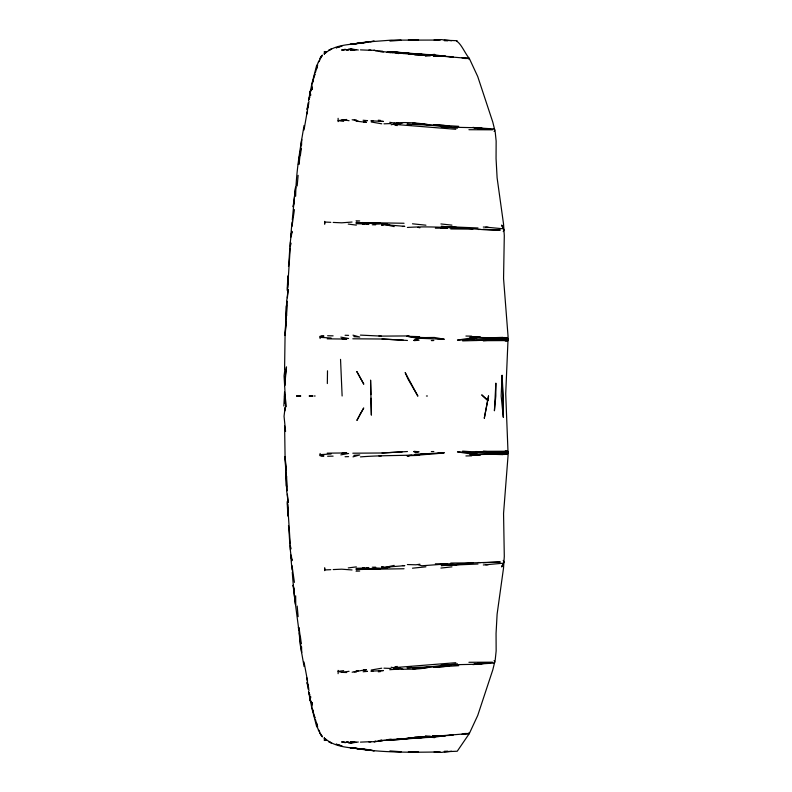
<?xml version="1.0" encoding="UTF-8"?>
<svg xmlns="http://www.w3.org/2000/svg" width="792" height="792" viewBox="0 0 792 792"><rect width="100%" height="100%" fill="white"/><g stroke="black" fill="none" stroke-linecap="round" stroke-linejoin="round"><path stroke-width="1.19" d="M320.126 453.45L320.136 455.796M324.71 567.686L324.71 570.636M286.486 315.81L286.516 304.821L285.07 335.501L284.575 369.557M338.115 121.621L338.115 118.315M320.136 336.204L320.126 338.55M324.71 221.364L324.71 224.314M338.115 673.685L338.115 670.378M288.506 525.542C289.625 537.243 289.654 549.232 291.842 560.647M295.663 196.208C295.97 172.428 300.089 148.896 304.069 125.483M301.594 145.174L301.643 139.422L299.059 164.459M286.328 485.724L286.417 476.111M327.334 383.546L327.502 370.805M288.506 266.458C289.625 254.757 289.654 242.768 291.842 231.353M286.565 315.988L286.763 300.455L288.189 289.535L287.387 297.782M287.536 288.446L287.912 277.002L287.536 288.446L288.308 277.695M290.298 245.52L290.446 241.986M284.546 392.08L283.853 406.058M324.819 53.242L324.294 54.094L324.403 51.559L326.73 51.619M502.088 375.339L501.158 396L503.286 417.127L503.197 396L502.088 375.339L503.286 417.127M284.942 410.88L285.1 407.425L284.051 416.265L285.575 431.492M287.1 301.237L285.07 335.501L286.358 321.839M287.149 290.288L287.922 275.824M299.208 632.857L300.039 643.609L304.069 666.518M292.288 219.879L295.396 187.595M288.238 278.695L290.218 248.044M292.02 222.037L290.634 237.273L291.911 231.432M295.743 187.051L293.089 206.801L294.367 202.079M297.168 185.962L298.129 175.349M311.612 707.088L312.098 702.524L311.612 707.088L310.533 701.039M304.029 129.967L308.969 101.307M284.873 369.617L284.061 375.853L285.892 406.949L285.209 394.465L284.496 396.515L285.209 394.465L284.734 403.504L284.773 396L284.496 396.515M300.435 155.064L301.297 148.51M291.486 235.224L291.892 232.244M291.981 226.492L294.416 209.623M311.612 84.912L312.098 89.476L311.612 84.912L310.533 90.961M308.652 687.664L308.326 689.337L306.979 682.536L308.355 685.763M413.879 340.491L415.721 340.095L415.85 339.451L418.057 339.827M309.91 97.109L308.553 100.079L310.028 93.268M311.721 84.437L316.543 65.815L322.354 55.074M316.612 69.003L317.632 64.835L315.414 72.557M306.702 114.375L307.573 110.811M290.248 246.589L291.08 243.194M314.216 76.715L314.939 73.894L312.127 83.972L313.375 79.952M298.317 164.389L298.98 162.142M308.553 100.079L310.375 93.991L309.91 91.545L312.355 87.486L311.137 90.951M428.918 54.925L434.363 54.391L434.056 55.272L432.105 55.47M324.294 54.094L325.007 52.163L324.403 51.559M502.366 565.28L501.692 566.953L502.979 564.082M300.277 154.47L299.109 157.261L299.208 159.143M308.355 106.237L306.979 109.464L308.326 102.663L308.652 104.336M507.375 341.352L508.167 339.62L507.108 337.412M503.247 231.601L504.039 229.888L503.247 228.344M456.647 41.144C461.409 43.996 464.993 53.42 469.329 58.469L477.725 76.527L492.792 122.116L495.198 131.868L496.148 141.055L496.059 158.578L497.109 177.824L503.534 224.007L504.296 235.669L503.554 278.497L508.118 337.204L505.722 393.802L508.118 454.796L503.554 513.503L504.296 556.331L503.534 567.993L497.109 614.176L496.059 633.422L496.148 650.945L495.198 660.132L492.792 669.884L477.725 715.473L469.329 733.531L457.241 751.232L444.342 751.756M494.119 131.442L494.852 130.036L493.871 128.67M503.247 563.657L504.039 562.112L503.247 560.399M507.108 454.588L508.167 452.38L507.375 450.648M493.871 663.33L494.852 661.963L494.119 660.558M428.918 737.075L434.363 737.609L435.095 736.689M318.216 62.142L319.641 60.38M468.745 59.034L469.329 58.469L461.944 57.786M457.4 128.215L412.88 123.186L429.115 124.72C417.75 122.958 405.712 121.889 394.267 123.057L393.208 124.285L391.198 124.789M324.403 740.441L325.007 739.837L324.294 737.906L324.403 740.441L326.73 740.381M325.195 53.321C336.323 43.273 353.351 44.916 367.171 42.243L349.975 44.362L359.4 43.233M358.37 568.765L356.232 569.606L362.221 569.428L364.37 568.082L368.834 567.537M358.37 223.235L356.232 222.394L386.536 223.898L385.457 224.69L381.556 225.166L386.536 223.898L390.01 225.136L404.791 226.354L402.415 226.472M362.439 568.003L364.37 568.082L362.221 569.428L404.049 568.745M375.477 740.966L374.111 741.767L368.884 741.619M328.749 50.381L331.492 48.975L328.957 50.143M403.207 122.542L399.93 124.096L397.643 122.988L393.208 124.285L397.198 125.611M413.919 340.283L415.85 339.451M390.634 52.658L387.169 52.252L391.08 51.688L434.056 55.272L431.927 55.153M367.755 568.082L362.221 569.428L386.536 568.102L390.01 566.864L404.791 565.646L402.415 565.528M397.198 666.389L393.208 667.715L391.198 667.211M340.105 46.56L336.115 47.837L342.134 46.025M353.747 741.728L350.49 742.134L353.875 742.054L350.519 742.787L348.034 742.549L350.737 743.044L353.875 742.054L351.737 742.054M461.944 734.214L469.329 733.531L468.745 732.966M346.688 50.302L350.519 49.213L353.875 49.946L351.737 49.946M352.994 456.855L359.736 454.935L353.826 455.38M352.123 672.2L366.171 669.666L363.795 669.775M407.395 227.452C427.373 226.096 447.302 227.631 467.359 228.274M467.359 563.726L456.469 564.696L447.619 563.894L441.382 565.577L478.012 564.023M445.876 564.429L441.382 565.577L472.933 562.864L500.287 561.983L483.189 562.746M346.698 119.463L338.125 120.622L343.639 121.354M407.395 564.548L415.889 564.805L419.908 564.201M410.583 737.837L408.474 738.352L469.329 733.531L464.647 733.501M343.124 49.896L349.341 49.51L347.589 49.668M341.837 50.183L345.381 49.352L341.708 49.896M343.639 670.646L338.125 671.378L341.986 672.368L349.064 671.299M394.188 565.399L385.457 567.31L381.556 566.834L386.536 568.102L385.457 567.31L390.01 566.864M415.048 454.291L444.104 452.786C416.453 456.41 388.318 454.667 360.429 456.895M371.25 670.012L381.744 668.201M435.897 736.52L437.521 736.174M358.321 49.995L350.737 48.956L348.034 49.451L349.341 49.51M340.827 454.875L348.609 453.489M356.073 742.054L350.49 742.134M360.429 335.105L381.397 336.115L409.068 335.927M451.955 566.854L440.926 568.062M389.723 669.715C402.673 668.557 416.176 670.27 429.115 667.28L412.88 668.814L457.4 663.785M413.919 451.717L415.85 452.549L418.057 452.173M410.702 737.698L403.544 738.887L387.05 739.728L388.427 740.371L434.056 736.728L434.363 737.609M356.341 566.874L348.252 567.923M462.607 340.897L508.167 339.62L495.723 339.322L505.534 339.748M396.535 667.201L393.208 667.715L394.267 668.943M479.16 454.737L469.814 454.638L507.375 454.083L504.128 454.489M370.22 41.738L391.208 40.144L440.233 40.055M350.737 743.044L358.321 742.005M441.075 665.003L473.774 664.32L489.921 662.795L472.893 664.617M373.507 224.423L379.596 223.641L386.536 223.898M320.136 336.59L323.997 336.105L321.107 335.907M505.385 452.519L495.723 452.678L508.167 452.38L495 453.737L457.469 451.905L468.339 453.588L474.16 452.994M504.128 337.511L507.375 337.917L469.814 337.362L479.16 337.263M455.796 662.716L393.208 667.715L397.643 669.012L399.93 667.904L403.207 669.458M452.252 735.115L439.61 736.184M505.266 341.055L507.642 340.788M327.205 338.837L346.797 339.065L341.956 338.738M409.068 456.073L407.029 455.717L411.662 455.202M473.774 664.32L487.625 662.795M451.559 751.262L441.312 752.4L434.085 751.984M472.082 454.974L476.774 454.459M382.487 740.698L374.111 741.767L385.654 740.144M412.483 568.201L425.938 566.805M480.546 455.123L470.864 455.281M483.328 564.973L503.504 563.181M494.119 663.072L474.16 664.32M475.745 451.549L495.109 452.064L483.09 451.321L506.85 451.42L470.765 451.688L462.607 451.103M448.668 735.53L453.311 735.055M379.873 740.54L382.071 740.332L380.002 740.411M425.413 55.787L430.274 55.351M363.746 669.884L366.171 669.666M411.721 667.399L406.979 667.834L445.51 666.27L450.895 665.24L443.916 666.597L433.66 667.201L458.726 665.676M387.05 739.728L391.525 739.322M363.092 671.755L367.518 671.359L365.221 671.349M383.981 123.829L391.04 123.552M378.269 671.794L380.487 671.606M333.105 456.142L327.621 456.251M436.966 453.37L444.104 452.786M388.199 739.54L390.436 739.352M422.275 737.52L397.119 739.292L445.371 735.61L434.273 737.213L409.523 738.193M398.425 53.608L396.475 52.985L399.94 52.718L469.329 58.469L464.647 58.499M378.616 670.933L383.496 670.557L370.933 671.18L372.943 671.2M397.119 739.292L445.371 735.61L441.857 735.61M352.044 222.037L341.718 222.819L333.204 222.433M435.362 563.805L447.619 563.894L421.77 565.775L417.938 564.696M356.232 569.606L363.122 569.111M387.12 740.332L404.831 739.094M414.167 340.61L416.602 340.451M321.107 456.093L323.997 455.895L320.136 455.41M331.086 453.994L320.126 454.638M341.956 453.262L346.797 452.935L327.205 453.163M371.181 741.659L360.439 742.124M353.747 50.272L350.49 49.866L356.073 49.946M431.472 340.619L433.818 340.471L431.353 340.421M386.536 568.102L362.221 569.428L380.566 568.735M356.073 670.864L358.41 670.725M352.816 453.202L382.061 452.994L407.464 451.529M415.176 737.362L430.502 736.431L425.264 736.154M449.371 227.72C466.32 227.215 483.229 230.799 500.287 230.017L483.189 229.254M434.085 40.016L441.312 39.6L451.559 40.738M471.666 455.845L465.914 455.954M401.227 40.313L389.684 40.748L401.039 40.362M360.439 49.876L371.181 50.342M468.923 129.71L492.466 129.809M478.427 229.492L480.388 229.383M382.061 452.994L402.257 451.885M426.591 737.144L429.789 736.966M431.927 736.847L434.056 736.728L432.105 736.53M378.952 456.014L381.397 455.885M425.255 55.846L430.502 55.569L415.176 54.638M388.05 740.025L390.436 739.906M414.246 737.233L430.502 736.431M470.864 336.719L480.546 336.877M330.779 569.676L324.7 569.953L324.7 568.468M333.204 569.567L341.718 569.181L352.044 569.963M485.793 564.864L488.149 564.755M362.439 223.997L368.834 224.463M346.688 741.698L349.341 742.49L341.708 742.104M503.049 337.372L485.159 337.927M474.16 339.006L468.339 338.412L457.469 340.095L505.029 337.58L507.642 338.461L495 338.263L505.385 339.481M440.52 564.132L447.619 563.894M418.661 454.618L426.977 454.351M356.053 571.171L359.677 571.052M444.302 751.311L447.876 751.192M312.751 396.099L309.286 396L312.751 395.901M345.084 456.727L348.579 456.628M407.029 455.717L419.592 455.351M475.745 340.451L495.109 339.936L483.09 340.679L506.85 340.58L502.831 340.174M368.706 741.777L370.874 741.718M350.133 742.559L354.103 742.451M410.296 39.986L418.572 39.788L408.345 39.996M415.048 337.709L434.363 337.461L444.104 339.214L417.463 338.224L407.029 336.283L419.592 336.649M356.004 568.3L364.37 568.082M352.123 119.8L356.42 120.028M413.879 451.509L419.126 451.826M431.353 451.579L433.818 451.529M327.621 335.749L333.105 335.858M296.861 396L300.653 396L296.861 396L299.594 396M372.22 567.25L375.655 567.181M368.884 50.381L374.111 50.233L377.2 50.945M433.66 56.291L441.035 56.173L433.917 56.272M378.487 51.302L410.791 54.173M492.466 662.191L468.923 662.29M440.233 751.945C411.276 752.36 382.11 752.905 353.46 748.103L367.171 749.757L349.975 747.638L359.4 748.767M477.754 662.914L489.921 662.795M380.932 740.441L388.427 740.371M450.777 563.053L472.933 562.864M365.221 120.651L367.518 120.641L363.092 120.245M372.943 120.8L370.933 120.82L383.496 121.443L378.616 121.067M435.362 228.195L447.619 228.106L441.382 226.423L478.012 227.977M421.136 453.747L427.274 453.707M439.61 55.816L452.252 56.885M441.857 56.39L445.371 56.39L434.273 54.787L411.85 53.925M440.926 223.938L451.955 225.146M465.914 336.046L471.666 336.154M309.286 396L310.85 396M314.246 396L315.157 396M426.413 396L427.423 396M473.774 127.68L489.921 129.205L473.774 127.68L441.075 126.997M417.463 338.224L428.502 338.303M352.816 338.798L382.061 339.006L403.445 340.174M450.777 228.947L472.933 229.135M477.754 129.086L489.921 129.205M397.129 738.807L403.544 738.887L401.495 738.54M432.729 735.709L440.995 735.837L432.442 735.699M381.744 123.799L371.25 121.988M404.049 223.255L362.221 222.572L364.37 223.918L356.004 223.7M378.853 740.56L380.813 740.589M372.22 224.75L375.655 224.819M408.345 752.004L418.572 752.212L410.296 752.014M350.49 49.866L353.875 49.946L350.737 48.956M415.721 340.095L419.126 340.174M354.173 671.923L356.42 671.972M350.133 49.441L354.103 49.549M485.159 454.073L503.049 454.628M368.706 50.223L370.874 50.282M345.084 335.273L348.579 335.372M391.04 668.448L383.981 668.171M444.302 40.689L447.876 40.808M356.053 220.829L359.677 220.948M417.473 337.352L426.977 337.649M440.52 227.868L447.619 228.106M444.342 40.243L457.083 40.699M341.986 672.368L346.698 672.537M380.566 223.265L362.221 222.572L364.37 223.918M348.252 224.077L356.341 225.126M407.464 340.471L382.061 339.006M363.795 122.225L366.171 122.334L356.073 121.136M483.328 227.027L488.149 227.245M330.779 222.324L324.7 222.047L324.7 223.532M401.039 751.638L389.684 751.252L401.227 751.687M414.256 54.767L430.502 55.569M378.952 335.986L381.397 336.115M478.427 562.508L480.388 562.617M427.66 54.915L429.789 55.034M320.126 337.362L331.086 338.006M394.06 52.302L404.91 52.935L392.713 52.034M474.16 127.68L494.119 128.928M456.469 227.304L441.382 226.423L445.876 227.571M449.371 564.28L456.469 564.696M458.726 126.324L433.66 124.799L443.916 125.403L450.895 126.76L445.51 125.73L406.979 124.166L411.721 124.601M349.064 120.701L341.986 119.632M379.596 223.641L362.221 222.572L367.755 223.918M503.504 228.819L485.793 227.136M376.804 50.856L382.665 51.242M414.167 451.39L416.602 451.549M388.298 52.529L388.021 51.886L403.772 53.509M356.232 222.394L363.122 222.889M388.021 51.886L445.371 56.39L388.021 51.886L422.284 54.48M353.826 336.62L359.736 337.065L352.994 335.145M387.169 52.252L392.99 52.708M436.966 338.63L444.104 339.214M378.269 120.206L380.487 120.394M363.746 122.116L366.171 122.334M347.589 742.332L349.341 742.49M425.433 736.213L430.274 736.649M379.913 51.559L383.536 51.906M390.01 225.136L385.457 224.69L394.188 226.601M448.668 56.47L453.311 56.945M472.893 127.383L487.625 129.205M412.483 223.799L425.938 225.195M472.082 337.026L476.774 337.541M407.029 336.283L412.82 336.927M360.578 748.905L374.279 750.816C358.321 746.995 338.402 750.073 325.195 738.679M391.08 51.688L402.781 53.014M505.266 450.945L507.642 451.212M455.796 129.284L393.208 124.285L396.535 124.799M373.507 567.577L379.596 568.359M502.831 451.826L505.534 452.252M389.723 122.285L394.267 123.057M340.827 337.125L348.609 338.511M435.897 55.48L437.521 55.826M341.837 741.817L345.381 742.649L343.124 742.104M408.474 53.648L410.583 54.163M417.938 227.304L419.908 227.799M396.475 52.985L398.396 53.48M354.173 120.077L358.41 121.275M342.134 745.975L336.115 744.163L340.105 745.44M374.111 50.233L375.636 50.787M328.957 741.856L331.492 743.025L328.749 741.619M311.721 707.563L316.543 726.185L319.641 731.62M434.363 54.391L435.095 55.311M322.354 736.926L318.216 729.858M324.294 737.906L324.819 738.758M310.028 698.732L308.553 691.921L309.91 694.891M502.979 227.918L501.692 225.047L502.366 226.72M301.594 646.826L301.643 652.578C298.703 625.799 294.01 599.138 292.288 572.121M311.137 701.049L312.355 704.514L309.91 700.455L309.523 696.435L310.82 696.881L309.91 700.455L310.375 698.009L308.553 691.921M313.375 712.048L312.127 708.028L314.939 718.106L314.216 715.285M298.317 627.611L298.98 629.858M294.367 589.921L293.089 585.199L295.396 604.405M315.414 719.453L317.632 727.165L316.612 722.997M290.248 545.411L291.08 548.807M304.029 662.033L307.573 681.189M308.969 690.693L306.702 677.625M291.911 560.568L290.634 554.727L292.02 569.963M415.721 451.905L415.85 452.549M291.981 565.508L294.416 582.377M291.486 556.776L291.892 559.756M300.435 636.936L301.297 643.49M299.059 627.541L300.277 637.53M290.218 543.956L288.238 513.305M287.387 494.218L288.189 502.465L286.763 491.545L286.565 476.012M286.358 470.161L285.07 456.499L284.615 425.928M297.168 606.038L298.129 616.651M287.536 503.554L287.912 514.998L287.536 503.554L288.308 514.305M287.922 516.176L287.149 501.712M287.1 490.763L285.07 456.499L286.516 487.179L286.486 476.19M340.54 359.37L342.124 396M290.298 546.48L290.446 550.014M370.903 394.604L370.577 380.111L371.369 415.137L370.993 398.228M295.663 595.792L295.743 604.949M286.328 306.276L286.417 315.889M495.861 383.298L495.822 396L494.416 410.771L495.861 383.298M285.506 373.814L284.704 385.714L286.476 366.904L285.506 373.814M309.91 91.545L309.523 95.565L310.82 95.119L309.91 91.545M488.535 396L484.308 418.156L488.535 396M320.74 56.707L319.978 58.747L321.998 55.697L320.74 56.707M360.182 414.167L356.895 420.413L363.726 407.959L360.182 414.167M476.774 453.856L474.735 454.757L470.874 454.044L476.774 453.856M507.642 453.539L505.029 454.42L495 453.737L507.642 453.539M474.735 337.243L470.874 337.956L476.774 338.144L474.735 337.243M362.934 42.521L353.46 43.897L374.279 41.184L362.934 42.521M321.998 736.303L319.978 733.253L321.998 736.303M487.773 400.455L481.873 394.99L487.773 400.455M417.8 396L407.939 378.913L405.177 372.557L417.8 396M363.726 384.041L356.816 371.547L363.726 384.041"/></g></svg>
